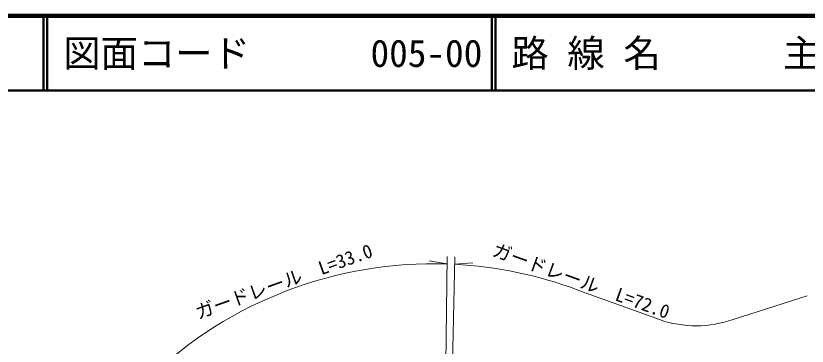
# Model space of a CAD drawing. Units: millimetres, scale not verified. Extents: x 40000 to 680000, y 20000 to 380000.
# Drawn here: x 114033 to 219977, y 335818 to 380000 of the extents above; entities that cross this region are included whole.
import ezdxf
from ezdxf.enums import TextEntityAlignment as Align

# ---------------------------------------------------------------- set-up
doc = ezdxf.new("R2010")
doc.units = ezdxf.units.MM
doc.header["$LTSCALE"] = 1000
for name, color, linetype, lineweight in [('M-STR-HTXT', 7, 'Continuous', 13), ('M-TTL', 2, 'Continuous', 140), ('M-TTL-LINE', 7, 'Continuous', 50)]:
    doc.layers.add(name, color=color, linetype=linetype, lineweight=lineweight)
doc.layers.add('M-TTL-TXT', color=7, linetype='Continuous')
doc.styles.add('ＭＳ ゴシック', font='')
doc.styles.get('ＭＳ ゴシック').set_extended_font_data('MS Gothic')

msp = doc.modelspace()

# ---------------------------------------------------------------- linework, layer by layer
at = {"layer": 'M-STR-HTXT'}
for p, q in [((171346, 316699), (171802, 347810)), ((172176, 316647), (172790, 347769)), ((171787, 346810), (169368, 347230)), ((172771, 346768), (175216, 346981)), ((200204, 339367), (189280, 343325)), ((219977, 342536), (210075, 339385))]:
    msp.add_line(p, q, dxfattribs=at)
for centre, radius, start, end in [((169928, 291842), 55000, 88.06301, 133.63059), ((169928, 291842), 55000, 69.39966, 87.03767), ((205114, 353526), 14986, 250.87489, 289.33192)]:
    msp.add_arc(centre, radius, start, end, dxfattribs=at)
at = {"layer": 'M-TTL'}
msp.add_line((680000, 380000), (40000, 380000), dxfattribs=at)
at = {"layer": 'M-TTL-LINE'}
for p, q in [((117750, 380000), (117750, 370000)), ((118250, 380000), (118250, 370000)), ((177750, 380000), (177750, 370000)), ((178250, 380000), (178250, 370000)), ((40000, 370000), (680000, 370000))]:
    msp.add_line(p, q, dxfattribs=at)

# ---------------------------------------------------------------- texts
at = {"layer": 'M-STR-HTXT', "style": 'ＭＳ ゴシック'}
for s, rotation, p in [('ガードレール\u3000L=33.0', 19.711, (150408, 343095)), ('ガードレール\u3000L=72.0', 340.084, (189227, 343179))]:
    msp.add_text(s, height=1833, rotation=rotation, dxfattribs=at).set_placement(p, align=Align.BOTTOM_CENTER)
at = {"layer": 'M-TTL-TXT', "style": 'ＭＳ ゴシック'}
for s, p in [('路 線 名', (180380, 375000)), ('主要地方道\u3000山口徳山線', (216734, 375000)), ('図面コード', (120380, 375000)), ('005-00', (161521, 375000))]:
    msp.add_text(s, height=3666, dxfattribs=at).set_placement(p, align=Align.MIDDLE_LEFT)

doc.saveas('drawing.dxf')
